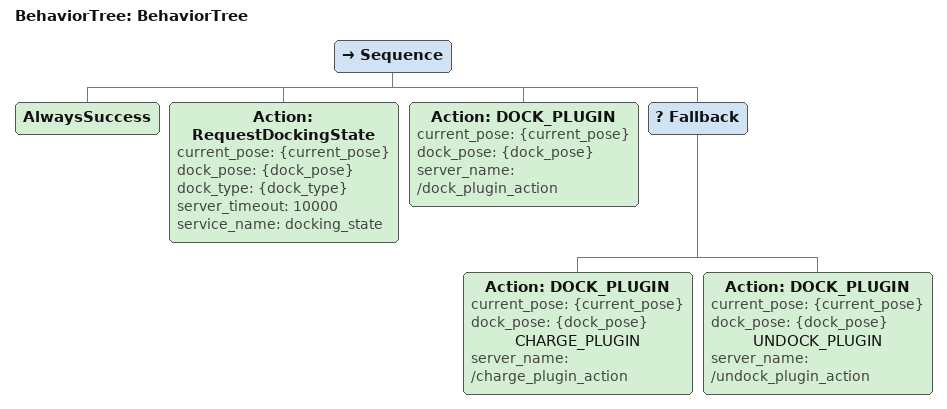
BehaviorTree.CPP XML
<?xml version="1.0"?>
<root main_tree_to_execute="BehaviorTree">
    <BehaviorTree ID="BehaviorTree">
        <Sequence>
            <AlwaysSuccess/>
            <Action ID="RequestDockingState" current_pose="{current_pose}" dock_pose="{dock_pose}" dock_type="{dock_type}" server_timeout="10000" service_name="docking_state"/>
            <Action ID="DOCK_PLUGIN" current_pose="{current_pose}" dock_pose="{dock_pose}" server_name="/dock_plugin_action"/>
            <Fallback>
                <Action ID="DOCK_PLUGIN" current_pose="{current_pose}" dock_pose="{dock_pose}" name="CHARGE_PLUGIN" server_name="/charge_plugin_action"/>
                <Action ID="DOCK_PLUGIN" current_pose="{current_pose}" dock_pose="{dock_pose}" name="UNDOCK_PLUGIN" server_name="/undock_plugin_action"/>
            </Fallback>
        </Sequence>
    </BehaviorTree>
</root>
